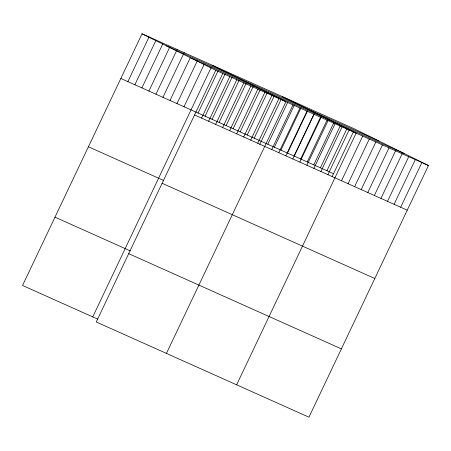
<?xml version="1.0" encoding="UTF-8"?>
<svg xmlns="http://www.w3.org/2000/svg" width="451" height="451" viewBox="0 0 451 451"><rect width="100%" height="100%" fill="white"/><g stroke="black" fill="none" stroke-linecap="round" stroke-linejoin="round"><path stroke-width="0.68" d="M428.45 165.523L215.764 70.305L96.26 321.98L308.946 417.192L428.45 165.523L354.74 129.02L142.054 33.808L22.55 285.477L97.839 319.184M127.864 81.614L149.072 36.948M134.883 84.754L156.091 40.094M141.902 87.9L162.811 43.865M148.92 91.04L169.83 47.005M155.939 94.18L177.147 49.52M162.958 97.326L184.166 52.66M169.976 100.466L190.288 57.689M176.995 103.606L197.307 60.829M184.014 106.752L204.326 63.974M92.737 316.901L211.344 67.114M198.051 113.038L218.064 70.886M201.574 118.111L222.783 73.451M205.07 116.178L225.083 74.026M208.593 121.257L229.801 76.591M212.088 119.318L232.102 77.172M215.612 124.397L236.82 79.731M219.107 122.463L239.12 80.312M222.631 127.537L243.839 82.877M226.126 125.603L246.139 83.458M229.649 130.683L250.857 86.017M233.144 128.744L253.158 86.598M236.668 133.823L257.876 89.157M240.163 131.889L260.176 89.738M243.687 136.963L264.895 92.303M247.182 135.029L267.195 92.883M250.705 140.109L271.914 95.443M254.201 138.169L274.214 96.024M257.724 143.249L278.932 98.583M259.77 144.365L281.232 99.164M166.447 353.398L285.951 101.729L212.241 65.226M267.793 144.258L287.806 102.106M271.761 149.535L292.97 104.869M274.366 147.201L294.379 105.049M278.78 152.675L299.988 108.009M280.939 150.144L300.952 107.992M285.799 155.82L307.007 111.155M287.512 153.086L307.526 110.935M294.086 156.029L314.099 113.883M292.817 158.961L314.026 114.295M300.659 158.972L320.672 116.826M299.836 162.101L321.044 117.435M307.232 161.915L327.246 119.769M306.855 165.246L328.063 120.58M313.806 164.857L333.825 122.711M313.873 168.386L335.082 123.721M320.385 167.8L340.398 125.654M320.892 171.527L342.1 126.866M326.958 170.743L346.971 128.597M327.911 174.672L349.119 130.006M332.083 176.736L353.545 131.54M236.634 384.821L356.138 133.146L282.427 96.649M341.503 180.755L362.711 136.089M348.076 183.698L369.284 139.032M354.649 186.641L375.858 141.975M361.223 189.583L382.431 144.918M367.796 192.526L389.004 147.86M374.369 195.469L395.578 150.803M380.948 198.412L402.157 153.752M387.522 201.355L408.73 156.694M394.095 204.297L415.303 159.637M400.668 207.24L421.877 162.58M166.38 45.85L379.065 141.067M191.438 58.264L404.124 153.475M120.845 78.474L333.531 173.686M194.556 114.971L407.242 210.183M88.407 146.784L163.696 180.49M162.118 183.281L374.804 278.498M54.988 217.168L130.277 250.874M128.698 253.665L341.384 348.882M142.054 33.808L215.764 70.305"/></g></svg>
